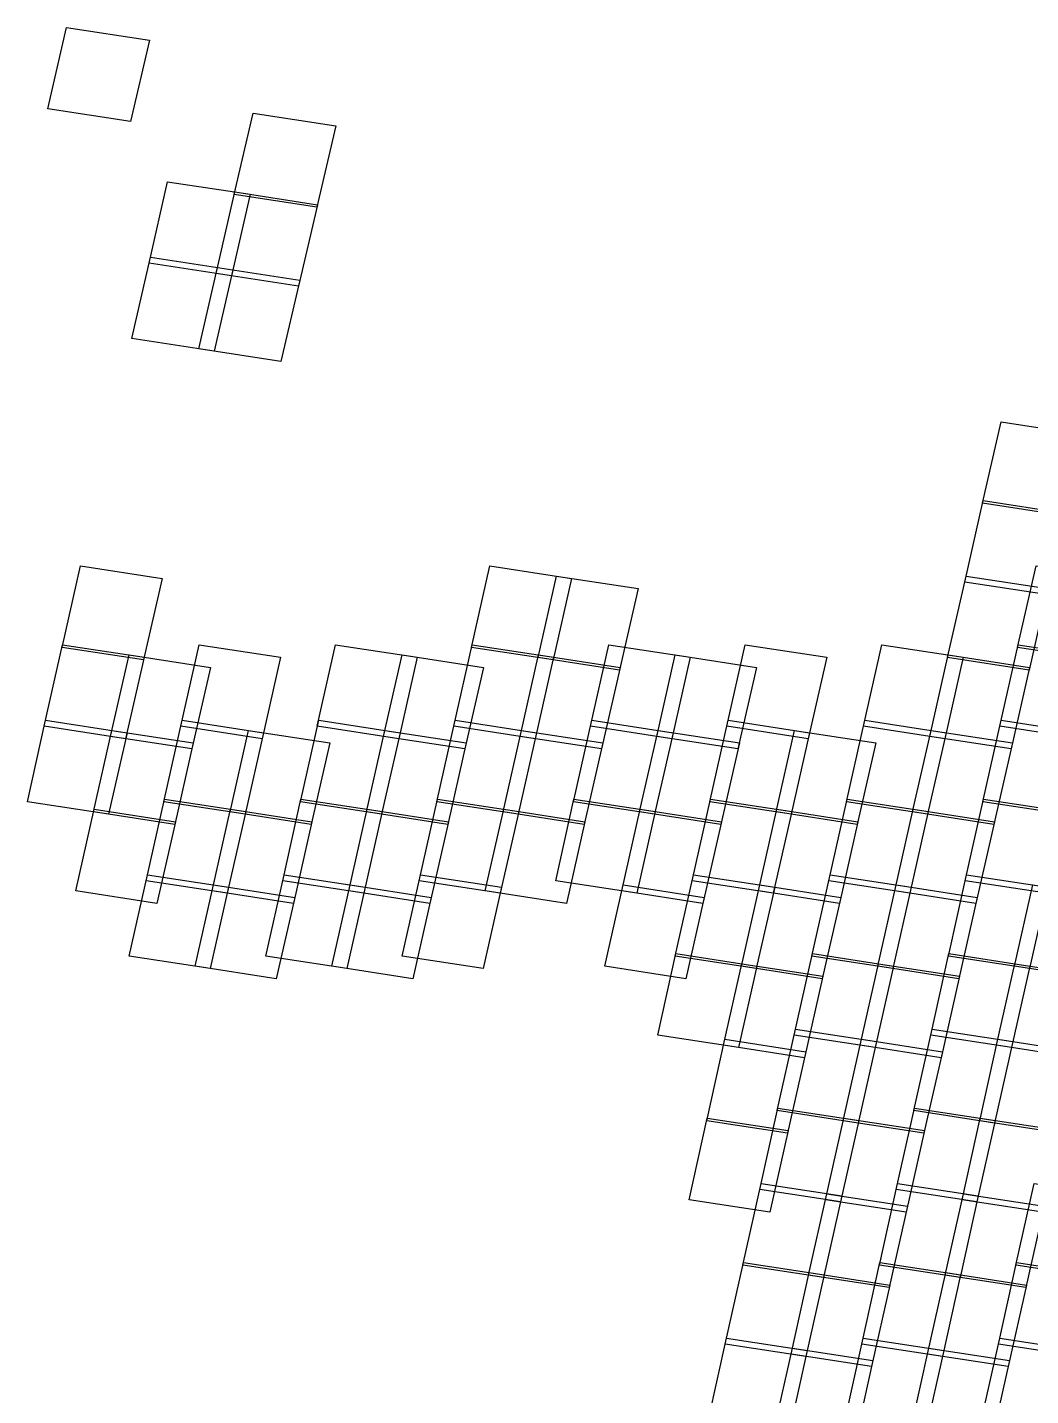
# Model space of a CAD drawing. Header units: metres. Extents: x -83.3 to -29.5, y -56.4 to 14.4.
# Drawn here: x -83.3 to -75.54, y 3.84 to 14.42 of the extents above; entities that cross this region are included whole.
import ezdxf

# ---------------------------------------------------------------- set-up
doc = ezdxf.new("R2010")
doc.units = ezdxf.units.M

msp = doc.modelspace()

# ---------------------------------------------------------------- linework, layer by layer
at = {"layer": 'Layer__irs_1c_south_america_shp'}
for points in [[(-82.9973, 14.42286), (-82.35628, 14.32495), (-82.50258, 13.69563), (-83.14192, 13.79331), (-82.9973, 14.42286)], [(-81.55426, 13.76017), (-80.91524, 13.66114), (-81.06235, 13.03196), (-81.69977, 13.13073), (-81.55426, 13.76017)], [(-82.21519, 13.22991), (-81.57733, 13.13243), (-81.72263, 12.50295), (-82.35896, 12.60023), (-82.21519, 13.22991)], [(-81.69518, 13.15056), (-81.05771, 13.05178), (-81.20425, 12.42253), (-81.84021, 12.52104), (-81.69518, 13.15056)], [(-82.34839, 12.64662), (-81.71194, 12.54932), (-81.85678, 11.91977), (-82.49176, 12.01688), (-82.34839, 12.64662)], [(-81.82953, 12.56742), (-81.1935, 12.4689), (-81.33952, 11.83956), (-81.97411, 11.93783), (-81.82953, 12.56742)], [(-75.76881, 11.37436), (-75.13545, 11.27631), (-75.2805, 10.64682), (-75.91257, 10.74465), (-75.76881, 11.37436)], [(-75.90805, 10.7645), (-75.27594, 10.66666), (-75.42052, 10.0371), (-76.05141, 10.1347), (-75.90805, 10.7645)], [(-82.88979, 10.25977), (-82.2585, 10.16313), (-82.40173, 9.53333), (-83.03185, 9.62982), (-82.88979, 10.25977)], [(-79.72264, 10.25977), (-79.09135, 10.16313), (-79.23459, 9.53333), (-79.8647, 9.62982), (-79.72264, 10.25977)], [(-79.20801, 10.18108), (-78.57703, 10.08347), (-78.72119, 9.45384), (-79.35101, 9.55125), (-79.20801, 10.18108)], [(-76.04086, 10.18108), (-75.40988, 10.08347), (-75.55405, 9.45384), (-76.18387, 9.55125), (-76.04086, 10.18108)], [(-75.49977, 10.25977), (-74.86848, 10.16313), (-75.01172, 9.53333), (-75.64183, 9.62982), (-75.49977, 10.25977)], [(-83.02737, 9.64967), (-82.39722, 9.55318), (-82.5401, 8.92331), (-83.16914, 9.01966), (-83.02737, 9.64967)], [(-81.97165, 9.64967), (-81.34149, 9.55318), (-81.48437, 8.92331), (-82.11342, 9.01966), (-81.97165, 9.64967)], [(-80.91595, 9.64967), (-80.2858, 9.55318), (-80.42868, 8.92331), (-81.05772, 9.01966), (-80.91595, 9.64967)], [(-79.86023, 9.64967), (-79.23007, 9.55318), (-79.37296, 8.92331), (-80.002, 9.01966), (-79.86023, 9.64967)], [(-78.8045, 9.64967), (-78.17435, 9.55318), (-78.31723, 8.92331), (-78.94627, 9.01966), (-78.8045, 9.64967)], [(-77.74878, 9.64967), (-77.11862, 9.55318), (-77.26151, 8.92331), (-77.89055, 9.01966), (-77.74878, 9.64967)], [(-76.69308, 9.64967), (-76.06293, 9.55318), (-76.20581, 8.92331), (-76.83485, 9.01966), (-76.69308, 9.64967)], [(-75.63736, 9.64967), (-75.0072, 9.55318), (-75.15009, 8.92331), (-75.77913, 9.01966), (-75.63736, 9.64967)], [(-82.51367, 9.5711), (-81.8838, 9.47368), (-82.02754, 8.84398), (-82.65633, 8.9412), (-82.51367, 9.5711)], [(-80.40225, 9.5711), (-79.77238, 9.47368), (-79.91612, 8.84398), (-80.54491, 8.9412), (-80.40225, 9.5711)], [(-79.34653, 9.5711), (-78.71666, 9.47368), (-78.8604, 8.84398), (-79.48918, 8.9412), (-79.34653, 9.5711)], [(-78.2908, 9.5711), (-77.66093, 9.47368), (-77.80467, 8.84398), (-78.43346, 8.9412), (-78.2908, 9.5711)], [(-76.17938, 9.5711), (-75.54951, 9.47368), (-75.69325, 8.84398), (-76.32204, 8.9412), (-76.17938, 9.5711)], [(-83.15872, 9.06607), (-82.52957, 8.96971), (-82.67213, 8.3398), (-83.30025, 8.43603), (-83.15872, 9.06607)], [(-82.103, 9.06607), (-81.47385, 8.96971), (-81.61641, 8.3398), (-82.24452, 8.43603), (-82.103, 9.06607)], [(-81.0473, 9.06607), (-80.41815, 8.96971), (-80.56071, 8.3398), (-81.18883, 8.43603), (-81.0473, 9.06607)], [(-79.99158, 9.06607), (-79.36243, 8.96971), (-79.50499, 8.3398), (-80.1331, 8.43603), (-79.99158, 9.06607)], [(-78.93585, 9.06607), (-78.3067, 8.96971), (-78.44926, 8.3398), (-79.07738, 8.43603), (-78.93585, 9.06607)], [(-77.88013, 9.06607), (-77.25098, 8.96971), (-77.39354, 8.3398), (-78.02165, 8.43603), (-77.88013, 9.06607)], [(-76.82443, 9.06607), (-76.19528, 8.96971), (-76.33784, 8.3398), (-76.96596, 8.43603), (-76.82443, 9.06607)], [(-75.76871, 9.06607), (-75.13956, 8.96971), (-75.28212, 8.3398), (-75.91023, 8.43603), (-75.76871, 9.06607)], [(-82.64584, 8.9876), (-82.01697, 8.89036), (-82.16034, 8.2606), (-82.78821, 8.35766), (-82.64584, 8.9876)], [(-81.59012, 8.9876), (-80.96124, 8.89036), (-81.10461, 8.2606), (-81.73248, 8.35766), (-81.59012, 8.9876)], [(-80.53442, 8.9876), (-79.90555, 8.89036), (-80.04892, 8.2606), (-80.67679, 8.35766), (-80.53442, 8.9876)], [(-79.4787, 8.9876), (-78.84982, 8.89036), (-78.99319, 8.2606), (-79.62106, 8.35766), (-79.4787, 8.9876)], [(-78.42297, 8.9876), (-77.7941, 8.89036), (-77.93747, 8.2606), (-78.56534, 8.35766), (-78.42297, 8.9876)], [(-77.36725, 8.9876), (-76.73837, 8.89036), (-76.88174, 8.2606), (-77.50961, 8.35766), (-77.36725, 8.9876)], [(-76.31155, 8.9876), (-75.68268, 8.89036), (-75.82605, 8.2606), (-76.45392, 8.35766), (-76.31155, 8.9876)], [(-82.78371, 8.37751), (-82.15582, 8.28046), (-82.29881, 7.65063), (-82.9258, 7.7475), (-82.78371, 8.37751)], [(-82.24007, 8.45589), (-81.61191, 8.35965), (-81.75417, 7.72967), (-82.38136, 7.8258), (-82.24007, 8.45589)], [(-81.72798, 8.37751), (-81.1001, 8.28046), (-81.24309, 7.65063), (-81.87007, 7.7475), (-81.72798, 8.37751)], [(-81.18437, 8.45589), (-80.55621, 8.35965), (-80.69847, 7.72967), (-81.32567, 7.8258), (-81.18437, 8.45589)], [(-80.67229, 8.37751), (-80.0444, 8.28046), (-80.18739, 7.65063), (-80.81438, 7.7475), (-80.67229, 8.37751)], [(-80.12865, 8.45589), (-79.50049, 8.35965), (-79.64275, 7.72967), (-80.26994, 7.8258), (-80.12865, 8.45589)], [(-79.61656, 8.37751), (-78.98868, 8.28046), (-79.13167, 7.65063), (-79.75865, 7.7475), (-79.61656, 8.37751)], [(-79.07292, 8.45589), (-78.44476, 8.35965), (-78.58702, 7.72967), (-79.21422, 7.8258), (-79.07292, 8.45589)], [(-78.56084, 8.37751), (-77.93295, 8.28046), (-78.07594, 7.65063), (-78.70293, 7.7475), (-78.56084, 8.37751)], [(-78.0172, 8.45589), (-77.38904, 8.35965), (-77.5313, 7.72967), (-78.15849, 7.8258), (-78.0172, 8.45589)], [(-77.50511, 8.37751), (-76.87723, 8.28046), (-77.02022, 7.65063), (-77.6472, 7.7475), (-77.50511, 8.37751)], [(-76.9615, 8.45589), (-76.33334, 8.35965), (-76.4756, 7.72967), (-77.1028, 7.8258), (-76.9615, 8.45589)], [(-76.44942, 8.37751), (-75.82153, 8.28046), (-75.96452, 7.65063), (-76.59151, 7.7475), (-76.44942, 8.37751)], [(-75.90578, 8.45589), (-75.27762, 8.35965), (-75.41988, 7.72967), (-76.04707, 7.8258), (-75.90578, 8.45589)], [(-82.37096, 7.87222), (-81.7437, 7.77607), (-81.88568, 7.14606), (-82.51205, 7.2421), (-82.37096, 7.87222)], [(-81.31526, 7.87222), (-80.688, 7.77607), (-80.82999, 7.14606), (-81.45636, 7.2421), (-81.31526, 7.87222)], [(-80.25954, 7.87222), (-79.63228, 7.77607), (-79.77426, 7.14606), (-80.40063, 7.2421), (-80.25954, 7.87222)], [(-78.14809, 7.87222), (-77.52083, 7.77607), (-77.66281, 7.14606), (-78.28918, 7.2421), (-78.14809, 7.87222)], [(-77.09239, 7.87222), (-76.46513, 7.77607), (-76.60712, 7.14606), (-77.23349, 7.2421), (-77.09239, 7.87222)], [(-76.03667, 7.87222), (-75.40941, 7.77607), (-75.55139, 7.14606), (-76.17776, 7.2421), (-76.03667, 7.87222)], [(-81.85962, 7.79391), (-81.23259, 7.69703), (-81.37526, 7.06715), (-82.00142, 7.16387), (-81.85962, 7.79391)], [(-80.80392, 7.79391), (-80.1769, 7.69703), (-80.31956, 7.06715), (-80.94572, 7.16387), (-80.80392, 7.79391)], [(-78.69247, 7.79391), (-78.06544, 7.69703), (-78.20811, 7.06715), (-78.83427, 7.16387), (-78.69247, 7.79391)], [(-77.63675, 7.79391), (-77.00972, 7.69703), (-77.15239, 7.06715), (-77.77855, 7.16387), (-77.63675, 7.79391)], [(-76.58105, 7.79391), (-75.95403, 7.69703), (-76.09669, 7.06715), (-76.72285, 7.16387), (-76.58105, 7.79391)], [(-75.52533, 7.79391), (-74.8983, 7.69703), (-75.04097, 7.06715), (-75.66713, 7.16387), (-75.52533, 7.79391)], [(-78.28474, 7.26195), (-77.65833, 7.16592), (-77.80003, 6.53585), (-78.42564, 6.63181), (-78.28474, 7.26195)], [(-77.22905, 7.26195), (-76.60263, 7.16592), (-76.74434, 6.53585), (-77.36995, 6.63181), (-77.22905, 7.26195)], [(-76.17332, 7.26195), (-75.54691, 7.16592), (-75.68861, 6.53585), (-76.31422, 6.63181), (-76.17332, 7.26195)], [(-77.77408, 7.18373), (-77.14789, 7.087), (-77.29025, 6.45708), (-77.91565, 6.55365), (-77.77408, 7.18373)], [(-76.71838, 7.18373), (-76.09219, 7.087), (-76.23456, 6.45708), (-76.85995, 6.55365), (-76.71838, 7.18373)], [(-75.66266, 7.18373), (-75.03647, 7.087), (-75.17883, 6.45708), (-75.80423, 6.55365), (-75.66266, 7.18373)], [(-77.35957, 6.67821), (-76.73392, 6.58226), (-76.8754, 5.95215), (-77.50032, 6.04803), (-77.35957, 6.67821)], [(-76.30385, 6.67821), (-75.67819, 6.58226), (-75.81967, 5.95215), (-76.4446, 6.04803), (-76.30385, 6.67821)], [(-77.90523, 6.60005), (-77.27977, 6.50346), (-77.42183, 5.87348), (-78.04657, 5.96993), (-77.90523, 6.60005)], [(-76.84953, 6.60005), (-76.22408, 6.50346), (-76.36613, 5.87348), (-76.99088, 5.96993), (-76.84953, 6.60005)], [(-75.79381, 6.60005), (-75.16835, 6.50346), (-75.31041, 5.87348), (-75.93515, 5.96993), (-75.79381, 6.60005)], [(-77.49588, 6.0679), (-76.87094, 5.97202), (-77.01221, 5.34188), (-77.63648, 5.43769), (-77.49588, 6.0679)], [(-76.44015, 6.0679), (-75.81522, 5.97202), (-75.95649, 5.34188), (-76.58076, 5.43769), (-76.44015, 6.0679)], [(-78.04213, 5.9898), (-77.41737, 5.89334), (-77.55915, 5.26332), (-78.18327, 5.35963), (-78.04213, 5.9898)], [(-76.98643, 5.9898), (-76.36168, 5.89334), (-76.50346, 5.26332), (-77.12757, 5.35963), (-76.98643, 5.9898)], [(-75.93071, 5.9898), (-75.30595, 5.89334), (-75.44773, 5.26332), (-76.07185, 5.35963), (-75.93071, 5.9898)], [(-77.62613, 5.48411), (-77.0018, 5.3883), (-77.14287, 4.75813), (-77.76659, 4.85388), (-77.62613, 5.48411)], [(-77.11719, 5.40606), (-76.49301, 5.30973), (-76.63455, 4.67966), (-77.25815, 4.77587), (-77.11719, 5.40606)], [(-76.5704, 5.48411), (-75.94608, 5.3883), (-76.08714, 4.75813), (-76.71086, 4.85388), (-76.5704, 5.48411)], [(-76.06146, 5.40606), (-75.43729, 5.30973), (-75.57883, 4.67966), (-76.20242, 4.77587), (-76.06146, 5.40606)], [(-75.51468, 5.48411), (-74.89035, 5.3883), (-75.03142, 4.75813), (-75.65514, 4.85388), (-75.51468, 5.48411)], [(-77.76218, 4.87374), (-77.13843, 4.77799), (-77.27933, 4.14781), (-77.90255, 4.2435), (-77.76218, 4.87374)], [(-76.70645, 4.87374), (-76.0827, 4.77799), (-76.22361, 4.14781), (-76.84682, 4.2435), (-76.70645, 4.87374)], [(-75.65073, 4.87374), (-75.02698, 4.77799), (-75.16788, 4.14781), (-75.7911, 4.2435), (-75.65073, 4.87374)], [(-77.25371, 4.79573), (-76.6301, 4.69952), (-76.77142, 4.06942), (-77.39451, 4.16553), (-77.25371, 4.79573)], [(-76.19798, 4.79573), (-75.57437, 4.69952), (-75.71569, 4.06942), (-76.33878, 4.16553), (-76.19798, 4.79573)], [(-77.8922, 4.28993), (-77.26895, 4.19423), (-77.4097, 3.56401), (-78.03247, 3.65967), (-77.8922, 4.28993)], [(-76.83647, 4.28993), (-76.21323, 4.19423), (-76.35397, 3.56401), (-76.97675, 3.65967), (-76.83647, 4.28993)], [(-75.78075, 4.28993), (-75.1575, 4.19423), (-75.29825, 3.56401), (-75.92102, 3.65967), (-75.78075, 4.28993)], [(-77.38412, 4.21196), (-76.76102, 4.11584), (-76.9021, 3.48571), (-77.5248, 3.58172), (-77.38412, 4.21196)], [(-76.3284, 4.21196), (-75.70529, 4.11584), (-75.84637, 3.48571), (-76.46907, 3.58172), (-76.3284, 4.21196)]]:
    msp.add_lwpolyline(points, dxfattribs=at)

doc.saveas('drawing.dxf')
